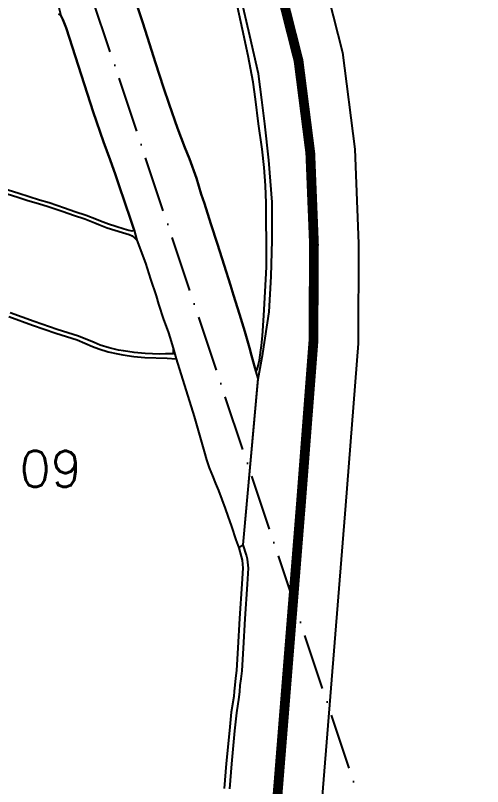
# Model space of a CAD drawing. Extents: x 730929 to 735129, y 7820181 to 7826121.
# Drawn here: x 733341 to 733675, y 7822528 to 7823081 of the extents above; entities that cross this region are included whole.
import ezdxf
from ezdxf.enums import TextEntityAlignment as Align

# ---------------------------------------------------------------- set-up
doc = ezdxf.new("R2010")
doc.units = 0
doc.header["$MEASUREMENT"] = 0
doc.linetypes.add('CENTER2', pattern=[1.125, 0.75, -0.125, 0.125, -0.125])
doc.linetypes.add('LIN3', pattern=[30, 20, -5, 0, -5])
for name, color, linetype in [('0114000475', 1, 'Continuous'), ('0114000475007', 5, 'Continuous'), ('0114000475008', 5, 'Continuous'), ('0114000475009', 5, 'Continuous'), ('0114000475016', 5, 'Continuous'), ('REDE_DE_LUZ', 6, 'LIN3'), ('RODOVIA', 1, 'Continuous'), ('TEXTO_NUN_TAL', 7, 'Continuous')]:
    doc.layers.add(name, color=color, linetype=linetype)
doc.styles.add('Simplex', font='simplex.shx')

msp = doc.modelspace()

# ---------------------------------------------------------------- linework, layer by layer
at = {"layer": '0114000475'}
msp.add_lwpolyline([(733494.06, 7822526.63), (733494.57, 7822532.59), (733495.6, 7822544.5), (733497.84, 7822568.15), (733499.18, 7822580.99), (733500.89, 7822592.38), (733501.28, 7822596.31), (733501.65, 7822600.61), (733502.23, 7822605.46), (733502.96, 7822611.07), (733503.89, 7822627.5), (733505.1, 7822648.37), (733506.87, 7822673.22), (733507.48, 7822684.77), (733506.89, 7822691.17), (733506.22, 7822694.03), (733503.83, 7822701.53), (733514.38, 7822820.22), (733517.85, 7822838.58), (733522.42, 7822868.34), (733523.75, 7822893.61), (733524.58, 7822919.61), (733524.58, 7822947), (733522.07, 7822977.02), (733519.33, 7823002.99), (733517.1, 7823020.27), (733514.69, 7823038.87), (733508.43, 7823065.98), (733502, 7823093.94)], dxfattribs=at)
at = {"layer": '0114000475007'}
msp.add_lwpolyline([(733327.48, 7822958.05), (733343.09, 7822953.23), (733350.34, 7822950.91), (733357.86, 7822948.62), (733364.81, 7822946.61), (733375.74, 7822942.89), (733383.14, 7822940.25), (733391.19, 7822937.57), (733398.58, 7822934.72), (733401.44, 7822933.48), (733407.33, 7822931.31), (733412.58, 7822929.61), (733418.43, 7822927.85), (733421.83, 7822926.83), (733423.91, 7822926.29), (733425.6, 7822926.92), (733425.6, 7822926.92), (733424.9, 7822928.99), (733423, 7822934.65), (733414.8, 7822958.69), (733412.26, 7822966.48), (733408.38, 7822977.31), (733403.69, 7822990.17), (733396.3, 7823011.61), (733387.8, 7823037.66), (733376.84, 7823071.74), (733374.63, 7823077.78), (733373.16, 7823080.56), (733371.33, 7823081.63)], dxfattribs=at)
at = {"layer": '0114000475008'}
msp.add_lwpolyline([(733326.67, 7822955.31), (733342.24, 7822950.51), (733349.49, 7822948.19), (733357.05, 7822945.89), (733363.96, 7822943.89), (733374.8, 7822940.19), (733382.21, 7822937.56), (733390.23, 7822934.88), (733397.5, 7822932.08), (733400.39, 7822930.83), (733406.4, 7822928.62), (733417.21, 7822925.15), (733422.16, 7822923.67), (733424.15, 7822922.7), (733425.95, 7822921.43), (733427.59, 7822919.78), (733433.73, 7822903.23), (733437.39, 7822891.8), (733441.32, 7822879.75), (733443.16, 7822873.87), (733446.77, 7822862.87), (733450.04, 7822853.96), (733451.42, 7822849.51), (733452.56, 7822845.46), (733453.53, 7822842.3), (733453.61, 7822838.31), (733451.27, 7822838.21), (733448.16, 7822838.18), (733444.01, 7822838.11), (733433.56, 7822838.47), (733425.73, 7822839.2), (733418.05, 7822840.32), (733414.48, 7822841), (733407.67, 7822842.57), (733401.26, 7822844.51), (733396.92, 7822846.27), (733385.82, 7822850.98), (733370.51, 7822855.78), (733353.89, 7822861.49), (733336.78, 7822867.73)], dxfattribs=at)
at = {"layer": '0114000475009'}
msp.add_lwpolyline([(733335.79, 7822865.01), (733352.92, 7822858.76), (733369.61, 7822853.02), (733384.82, 7822848.26), (733395.81, 7822843.59), (733400.3, 7822841.77), (733406.92, 7822839.77), (733413.88, 7822838.16), (733417.58, 7822837.46), (733425.39, 7822836.32), (733433.35, 7822835.57), (733449.2, 7822835.18), (733455.62, 7822834.6), (733468.65, 7822793.3), (733475.72, 7822768.33), (733477.51, 7822762.36), (733479.48, 7822756.49), (733481.69, 7822750.77), (733483.97, 7822745.45), (733486.11, 7822740.33), (733490.74, 7822727.46), (733492.76, 7822721.97), (733495.38, 7822714.52), (733498.49, 7822705.02), (733500.59, 7822699.22), (733502.35, 7822693.03), (733502.94, 7822690.53), (733503.47, 7822684.69), (733502.88, 7822673.47), (733501.11, 7822648.63), (733499.9, 7822627.73), (733498.97, 7822611.44), (733498.26, 7822605.95), (733497.67, 7822601.02), (733497.29, 7822596.68), (733496.92, 7822592.87), (733495.22, 7822581.5), (733493.86, 7822568.55), (733491.62, 7822544.87), (733490.58, 7822532.94), (733490.06, 7822526.83)], dxfattribs=at)
at = {"layer": '0114000475016', "linetype": 'ByBlock'}
msp.add_lwpolyline([(733427.35, 7823089), (733431.6, 7823076.14), (733435.16, 7823064.86), (733440.95, 7823046.67), (733446.61, 7823029.09), (733450.66, 7823017.1), (733456.68, 7822999.95), (733462.03, 7822986.08), (733465.26, 7822977.87), (733470.2, 7822964.03), (733473.64, 7822952.6), (733475.94, 7822945.92), (733480.65, 7822931.45), (733485.29, 7822916.72), (733490.05, 7822901.79), (733494.55, 7822887.41), (733496.75, 7822880.29), (733501.08, 7822866.74), (733504.94, 7822854.34), (733508.14, 7822842.55), (733509.61, 7822837.13), (733512.13, 7822828.55), (733512.89, 7822825.89), (733512.96, 7822825.65), (733513.22, 7822826.06), (733513.73, 7822827.18), (733514.18, 7822828.67), (733514.7, 7822830.97), (733515.32, 7822833.81), (733515.32, 7822833.81), (733515.87, 7822837.3), (733516.47, 7822840.99), (733516.79, 7822844.19), (733517.5, 7822851.19), (733518.53, 7822865.7), (733519.53, 7822882.61), (733520.33, 7822900.55), (733520.41, 7822917.71), (733520.22, 7822934.15), (733520.1, 7822946.28), (733519.61, 7822958.94), (733518.8, 7822971.83), (733517.41, 7822984.8), (733514.72, 7823003.05), (733512.63, 7823020.78), (733510.87, 7823032.81), (733507.34, 7823051.76), (733503.18, 7823070.61), (733499.62, 7823087.08)], dxfattribs=at)
at = {"layer": 'REDE_DE_LUZ', "ltscale": 2, "flags": 128}
msp.add_lwpolyline([(733674.64, 7822256.49), (733278.29, 7823445.26)], dxfattribs=at)
at = {"layer": 'REDE_DE_LUZ', "linetype": 'ByBlock'}
msp.add_lwpolyline([(733371.41, 7823087.35), (733373.16, 7823080.56), (733374.63, 7823077.78), (733376.84, 7823071.74), (733387.8, 7823037.66), (733396.3, 7823011.61), (733403.69, 7822990.17), (733408.38, 7822977.31), (733412.26, 7822966.48), (733414.8, 7822958.69), (733423, 7822934.65), (733424.9, 7822928.99), (733425.6, 7822926.92), (733427.59, 7822919.78), (733433.73, 7822903.23), (733437.39, 7822891.8), (733441.32, 7822879.75), (733443.16, 7822873.87), (733446.77, 7822862.87), (733450.04, 7822853.96), (733451.42, 7822849.51), (733452.56, 7822845.46), (733453.53, 7822842.3), (733453.53, 7822842.3), (733455.62, 7822834.6), (733468.65, 7822793.3), (733475.72, 7822768.33), (733477.51, 7822762.36), (733479.48, 7822756.49), (733481.69, 7822750.77), (733483.97, 7822745.45), (733486.11, 7822740.33), (733490.74, 7822727.46), (733492.76, 7822721.97), (733495.38, 7822714.52), (733498.49, 7822705.02), (733500.59, 7822699.22), (733503.83, 7822701.53), (733514.42, 7822820.57), (733512.13, 7822828.55), (733509.61, 7822837.13), (733508.14, 7822842.55), (733504.94, 7822854.34), (733501.08, 7822866.74), (733496.75, 7822880.29), (733494.55, 7822887.41), (733490.05, 7822901.79), (733485.29, 7822916.72), (733480.65, 7822931.45), (733475.94, 7822945.92), (733473.64, 7822952.6), (733470.2, 7822964.03), (733465.26, 7822977.87), (733462.03, 7822986.08), (733456.68, 7822999.95), (733450.66, 7823017.1), (733446.61, 7823029.09), (733440.95, 7823046.67), (733435.16, 7823064.86), (733431.6, 7823076.14), (733427.35, 7823089)], dxfattribs=at)
at = {"layer": 'RODOVIA', "flags": 128}
msp.add_lwpolyline([(732229.82, 7824816.55), (733005.15, 7823883.72), (733088.25, 7823783.74), (733318.79, 7823506.37), (733435.47, 7823366.36), (733510.06, 7823254.65), (733551.53, 7823146.25), (733574.87, 7823054.2), (733583.73, 7822984.78), (733586.43, 7822917.33), (733586.03, 7822845.64), (733577.1, 7822729.63), (733532.39, 7822173.41), (733546.65, 7821992.44), (733573.91, 7821907.23), (733616.74, 7821806.38), (733675.22, 7821668.23)], dxfattribs=at)
at = {"layer": 'RODOVIA', "linetype": 'CENTER2', "ltscale": 80, "const_width": 7}
msp.add_lwpolyline([(732205.21, 7824796.09), (732980.54, 7823863.26), (733063.64, 7823763.29), (733294.19, 7823485.9), (733409.8, 7823347.18), (733481.46, 7823239.87), (733520.97, 7823136.56), (733543.38, 7823048.22), (733551.81, 7822982.11), (733554.43, 7822916.78), (733554.04, 7822846.96), (733545.2, 7822732.14), (733500.29, 7822173.44), (733515.04, 7821986.22), (733543.88, 7821896.08), (733587.28, 7821793.89), (733645.75, 7821655.76)], dxfattribs=at)

# ---------------------------------------------------------------- texts
at = {"layer": 'TEXTO_NUN_TAL', "linetype": 'Continuous', "style": 'Simplex'}
msp.add_text('09', height=26, dxfattribs=at).set_placement((733365.86, 7822755.87), align=Align.MIDDLE_CENTER)

doc.saveas('drawing.dxf')
